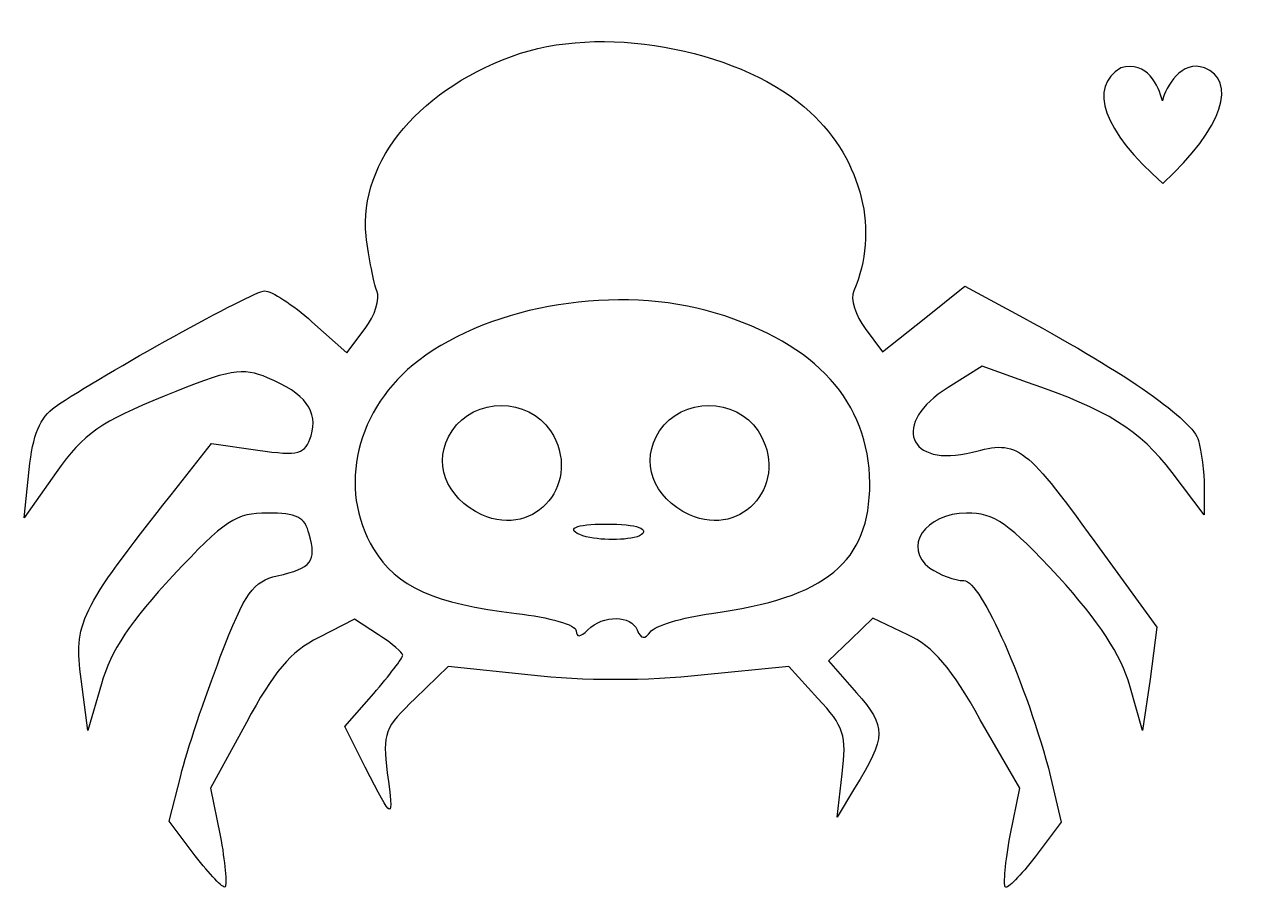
# Model space of a CAD drawing. Header units: centimetres. Extents: x -14.47 to -7.38, y 1.95 to 7.01.
import ezdxf

# ---------------------------------------------------------------- set-up
doc = ezdxf.new("R2010")
doc.units = ezdxf.units.CM
doc.header["$MEASUREMENT"] = 0
doc.layers.add('Layer 1', color=7, linetype='Continuous')

msp = doc.modelspace()

# ---------------------------------------------------------------- linework, layer by layer
at = {"layer": 'Layer 1'}
for points, knots in [([(-11.56729, 6.83799), (-12.14358, 6.64589), (-12.51648, 6.21084), (-12.47129, 5.77014), (-12.47129, 5.77014), (-12.45433, 5.64019), (-12.42608, 5.49328), (-12.40914, 5.44809), (-12.40914, 5.44809), (-12.38652, 5.40288), (-12.42044, 5.30118), (-12.47693, 5.22774), (-12.47693, 5.22774), (-12.47693, 5.22774), (-12.58427, 5.08648), (-12.58427, 5.08648), (-12.58427, 5.08648), (-12.58427, 5.08648), (-12.78768, 5.26729), (-12.78768, 5.26729), (-12.78768, 5.26729), (-12.90068, 5.36899), (-13.02498, 5.44809), (-13.06453, 5.44809), (-13.06453, 5.44809), (-13.13233, 5.44809), (-14.00808, 4.96218), (-14.29059, 4.77009), (-14.29059, 4.77009), (-14.38099, 4.70794), (-14.42054, 4.60624), (-14.44314, 4.40283), (-14.44314, 4.40283), (-14.44314, 4.40283), (-14.47139, 4.12033), (-14.47139, 4.12033), (-14.47139, 4.12033), (-14.47139, 4.12033), (-14.28494, 4.38589), (-14.28494, 4.38589), (-14.28494, 4.38589), (-14.12109, 4.61753), (-14.02504, 4.67969), (-13.65213, 4.83224), (-13.65213, 4.83224), (-13.26793, 4.99043), (-13.19448, 5.00173), (-13.04758, 4.93959), (-13.04758, 4.93959), (-12.82723, 4.84918), (-12.74813, 4.74184), (-12.79333, 4.60057), (-12.79333, 4.60057), (-12.82723, 4.49323), (-12.86113, 4.48194), (-13.10408, 4.51583), (-13.10408, 4.51583), (-13.10408, 4.51583), (-13.37528, 4.55538), (-13.37528, 4.55538), (-13.37528, 4.55538), (-13.37528, 4.55538), (-13.61258, 4.25593), (-13.61258, 4.25593), (-13.61258, 4.25593), (-14.14933, 3.57227), (-14.18324, 3.50449), (-14.13803, 3.17677), (-14.13803, 3.17677), (-14.13803, 3.17677), (-14.09848, 2.87732), (-14.09848, 2.87732), (-14.09848, 2.87732), (-14.09848, 2.87732), (-14.01938, 3.14854), (-14.01938, 3.14854), (-14.01938, 3.14854), (-13.96853, 3.34063), (-13.84424, 3.52142), (-13.60128, 3.78132), (-13.60128, 3.78132), (-13.29618, 4.10903), (-13.23403, 4.14859), (-13.04758, 4.14859), (-13.04758, 4.14859), (-12.87808, 4.14859), (-12.82723, 4.12599), (-12.80463, 4.02429), (-12.80463, 4.02429), (-12.75943, 3.86609), (-12.78768, 3.82654), (-12.99108, 3.78132), (-12.99108, 3.78132), (-13.13233, 3.74743), (-13.17753, 3.69094), (-13.32443, 3.30674), (-13.32443, 3.30674), (-13.41483, 3.06943), (-13.52218, 2.75302), (-13.55608, 2.61178), (-13.55608, 2.61178), (-13.55608, 2.61178), (-13.62389, 2.34622), (-13.62389, 2.34622), (-13.62389, 2.34622), (-13.62389, 2.34622), (-13.47133, 2.14283), (-13.47133, 2.14283), (-13.47133, 2.14283), (-13.38658, 2.03547), (-13.30748, 1.95072), (-13.29618, 1.96202), (-13.29618, 1.96202), (-13.28488, 1.97332), (-13.29618, 2.10894), (-13.32443, 2.26147), (-13.32443, 2.26147), (-13.32443, 2.26147), (-13.38093, 2.53833), (-13.38093, 2.53833), (-13.38093, 2.53833), (-13.38093, 2.53833), (-13.17188, 2.92253), (-13.17188, 2.92253), (-13.17188, 2.92253), (-13.01368, 3.21633), (-12.91198, 3.34063), (-12.74813, 3.41974), (-12.74813, 3.41974), (-12.74813, 3.41974), (-12.53908, 3.52708), (-12.53908, 3.52708), (-12.53908, 3.52708), (-12.53908, 3.52708), (-12.39782, 3.43667), (-12.39782, 3.43667), (-12.39782, 3.43667), (-12.31874, 3.38582), (-12.25658, 3.32933), (-12.25658, 3.31803), (-12.25658, 3.31803), (-12.25658, 3.30107), (-12.33567, 3.19937), (-12.42608, 3.09203), (-12.42608, 3.09203), (-12.42608, 3.09203), (-12.59558, 2.89994), (-12.59558, 2.89994), (-12.59558, 2.89994), (-12.59558, 2.89994), (-12.47693, 2.66263), (-12.47693, 2.66263), (-12.47693, 2.66263), (-12.31307, 2.34058), (-12.30744, 2.34058), (-12.34699, 2.62874), (-12.34699, 2.62874), (-12.37522, 2.86038), (-12.36393, 2.89428), (-12.18314, 3.06377), (-12.18314, 3.06377), (-12.18314, 3.06377), (-11.99102, 3.25022), (-11.99102, 3.25022), (-11.99102, 3.25022), (-11.99102, 3.25022), (-11.50514, 3.19937), (-11.50514, 3.19937), (-11.50514, 3.19937), (-11.20569, 3.16547), (-10.82148, 3.16547), (-10.51073, 3.19937), (-10.51073, 3.19937), (-10.51073, 3.19937), (-9.99657, 3.25022), (-9.99657, 3.25022), (-9.99657, 3.25022), (-9.99657, 3.25022), (-9.82707, 3.06377), (-9.82707, 3.06377), (-9.82707, 3.06377), (-9.67452, 2.89994), (-9.65758, 2.84909), (-9.68581, 2.62308), (-9.68581, 2.62308), (-9.68581, 2.62308), (-9.71407, 2.36884), (-9.71407, 2.36884), (-9.71407, 2.36884), (-9.71407, 2.36884), (-9.61237, 2.53833), (-9.61237, 2.53833), (-9.61237, 2.53833), (-9.42591, 2.84342), (-9.42591, 2.89428), (-9.60107, 3.09769), (-9.60107, 3.09769), (-9.60107, 3.09769), (-9.76492, 3.28414), (-9.76492, 3.28414), (-9.76492, 3.28414), (-9.76492, 3.28414), (-9.63499, 3.40844), (-9.63499, 3.40844), (-9.63499, 3.40844), (-9.63499, 3.40844), (-9.50502, 3.53274), (-9.50502, 3.53274), (-9.50502, 3.53274), (-9.50502, 3.53274), (-9.30161, 3.43667), (-9.30161, 3.43667), (-9.30161, 3.43667), (-9.15472, 3.36889), (-9.04171, 3.23892), (-8.87788, 2.93947), (-8.87788, 2.93947), (-8.87788, 2.93947), (-8.64621, 2.53833), (-8.64621, 2.53833), (-8.64621, 2.53833), (-8.64621, 2.53833), (-8.70273, 2.26147), (-8.70273, 2.26147), (-8.70273, 2.26147), (-8.73099, 2.10894), (-8.74228, 1.97332), (-8.73099, 1.96202), (-8.73099, 1.96202), (-8.71966, 1.94508), (-8.64058, 2.02983), (-8.55583, 2.13717), (-8.55583, 2.13717), (-8.55583, 2.13717), (-8.40327, 2.34058), (-8.40327, 2.34058), (-8.40327, 2.34058), (-8.40327, 2.34058), (-8.46542, 2.60612), (-8.46542, 2.60612), (-8.46542, 2.60612), (-8.60668, 3.14854), (-8.87222, 3.75309), (-8.97393, 3.75309), (-8.97393, 3.75309), (-9.02478, 3.75309), (-9.11519, 3.78698), (-9.17168, 3.82654), (-9.17168, 3.82654), (-9.33553, 3.94518), (-9.19993, 4.14859), (-8.95697, 4.14859), (-8.95697, 4.14859), (-8.79314, 4.14859), (-8.71403, 4.09207), (-8.42023, 3.77568), (-8.42023, 3.77568), (-8.18293, 3.51578), (-8.05296, 3.31803), (-8.00211, 3.13722), (-8.00211, 3.13722), (-8.00211, 3.13722), (-7.92866, 2.87732), (-7.92866, 2.87732), (-7.92866, 2.87732), (-7.92866, 2.87732), (-7.88347, 3.17677), (-7.88347, 3.17677), (-7.88347, 3.17677), (-7.88347, 3.17677), (-7.84392, 3.48189), (-7.84392, 3.48189), (-7.84392, 3.48189), (-7.84392, 3.48189), (-8.16597, 3.92258), (-8.16597, 3.92258), (-8.16597, 3.92258), (-8.61798, 4.54972), (-8.65187, 4.57798), (-8.92307, 4.50453), (-8.92307, 4.50453), (-9.30161, 4.40849), (-9.40332, 4.67402), (-9.06433, 4.88307), (-9.06433, 4.88307), (-9.06433, 4.88307), (-8.86658, 5.00738), (-8.86658, 5.00738), (-8.86658, 5.00738), (-8.86658, 5.00738), (-8.60102, 4.91133), (-8.60102, 4.91133), (-8.60102, 4.91133), (-8.13207, 4.75313), (-7.94562, 4.63449), (-7.75354, 4.38589), (-7.75354, 4.38589), (-7.75354, 4.38589), (-7.56708, 4.13729), (-7.56708, 4.13729), (-7.56708, 4.13729), (-7.56708, 4.13729), (-7.56708, 4.30112), (-7.56708, 4.30112), (-7.56708, 4.30112), (-7.56708, 4.38589), (-7.58402, 4.51019), (-7.60098, 4.57234), (-7.60098, 4.57234), (-7.62923, 4.69098), (-8.01907, 4.96218), (-8.62362, 5.28988), (-8.62362, 5.28988), (-8.62362, 5.28988), (-8.96826, 5.47634), (-8.96826, 5.47634), (-8.96826, 5.47634), (-8.96826, 5.47634), (-9.20557, 5.28423), (-9.20557, 5.28423), (-9.20557, 5.28423), (-9.20557, 5.28423), (-9.44854, 5.09213), (-9.44854, 5.09213), (-9.44854, 5.09213), (-9.44854, 5.09213), (-9.55021, 5.22774), (-9.55021, 5.22774), (-9.55021, 5.22774), (-9.60673, 5.30118), (-9.64062, 5.40288), (-9.61803, 5.44809), (-9.61803, 5.44809), (-9.46547, 5.79273), (-9.56717, 6.21084), (-9.87227, 6.49334), (-9.87227, 6.49334), (-10.25647, 6.84929), (-11.04183, 7.00749), (-11.56729, 6.83799)], [0, 0, 0, 0, 0.0116279, 0.0116279, 0.0116279, 0.0116279, 0.0232558, 0.0232558, 0.0232558, 0.0232558, 0.0348837, 0.0348837, 0.0348837, 0.0348837, 0.0465116, 0.0465116, 0.0465116, 0.0465116, 0.0581395, 0.0581395, 0.0581395, 0.0581395, 0.0697674, 0.0697674, 0.0697674, 0.0697674, 0.0813953, 0.0813953, 0.0813953, 0.0813953, 0.0930233, 0.0930233, 0.0930233, 0.0930233, 0.1046512, 0.1046512, 0.1046512, 0.1046512, 0.1162791, 0.1162791, 0.1162791, 0.1162791, 0.127907, 0.127907, 0.127907, 0.127907, 0.1395349, 0.1395349, 0.1395349, 0.1395349, 0.1511628, 0.1511628, 0.1511628, 0.1511628, 0.1627907, 0.1627907, 0.1627907, 0.1627907, 0.1744186, 0.1744186, 0.1744186, 0.1744186, 0.1860465, 0.1860465, 0.1860465, 0.1860465, 0.1976744, 0.1976744, 0.1976744, 0.1976744, 0.2093023, 0.2093023, 0.2093023, 0.2093023, 0.2209302, 0.2209302, 0.2209302, 0.2209302, 0.2325581, 0.2325581, 0.2325581, 0.2325581, 0.244186, 0.244186, 0.244186, 0.244186, 0.255814, 0.255814, 0.255814, 0.255814, 0.2674419, 0.2674419, 0.2674419, 0.2674419, 0.2790698, 0.2790698, 0.2790698, 0.2790698, 0.2906977, 0.2906977, 0.2906977, 0.2906977, 0.3023256, 0.3023256, 0.3023256, 0.3023256, 0.3139535, 0.3139535, 0.3139535, 0.3139535, 0.3255814, 0.3255814, 0.3255814, 0.3255814, 0.3372093, 0.3372093, 0.3372093, 0.3372093, 0.3488372, 0.3488372, 0.3488372, 0.3488372, 0.3604651, 0.3604651, 0.3604651, 0.3604651, 0.372093, 0.372093, 0.372093, 0.372093, 0.3837209, 0.3837209, 0.3837209, 0.3837209, 0.3953488, 0.3953488, 0.3953488, 0.3953488, 0.4069767, 0.4069767, 0.4069767, 0.4069767, 0.4186047, 0.4186047, 0.4186047, 0.4186047, 0.4302326, 0.4302326, 0.4302326, 0.4302326, 0.4418605, 0.4418605, 0.4418605, 0.4418605, 0.4534884, 0.4534884, 0.4534884, 0.4534884, 0.4651163, 0.4651163, 0.4651163, 0.4651163, 0.4767442, 0.4767442, 0.4767442, 0.4767442, 0.4883721, 0.4883721, 0.4883721, 0.4883721, 0.5, 0.5, 0.5, 0.5, 0.5116279, 0.5116279, 0.5116279, 0.5116279, 0.5232558, 0.5232558, 0.5232558, 0.5232558, 0.5348837, 0.5348837, 0.5348837, 0.5348837, 0.5465116, 0.5465116, 0.5465116, 0.5465116, 0.5581395, 0.5581395, 0.5581395, 0.5581395, 0.5697674, 0.5697674, 0.5697674, 0.5697674, 0.5813953, 0.5813953, 0.5813953, 0.5813953, 0.5930233, 0.5930233, 0.5930233, 0.5930233, 0.6046512, 0.6046512, 0.6046512, 0.6046512, 0.6162791, 0.6162791, 0.6162791, 0.6162791, 0.627907, 0.627907, 0.627907, 0.627907, 0.6395349, 0.6395349, 0.6395349, 0.6395349, 0.6511628, 0.6511628, 0.6511628, 0.6511628, 0.6627907, 0.6627907, 0.6627907, 0.6627907, 0.6744186, 0.6744186, 0.6744186, 0.6744186, 0.6860465, 0.6860465, 0.6860465, 0.6860465, 0.6976744, 0.6976744, 0.6976744, 0.6976744, 0.7093023, 0.7093023, 0.7093023, 0.7093023, 0.7209302, 0.7209302, 0.7209302, 0.7209302, 0.7325581, 0.7325581, 0.7325581, 0.7325581, 0.744186, 0.744186, 0.744186, 0.744186, 0.755814, 0.755814, 0.755814, 0.755814, 0.7674419, 0.7674419, 0.7674419, 0.7674419, 0.7790698, 0.7790698, 0.7790698, 0.7790698, 0.7906977, 0.7906977, 0.7906977, 0.7906977, 0.8023256, 0.8023256, 0.8023256, 0.8023256, 0.8139535, 0.8139535, 0.8139535, 0.8139535, 0.8255814, 0.8255814, 0.8255814, 0.8255814, 0.8372093, 0.8372093, 0.8372093, 0.8372093, 0.8488372, 0.8488372, 0.8488372, 0.8488372, 0.8604651, 0.8604651, 0.8604651, 0.8604651, 0.872093, 0.872093, 0.872093, 0.872093, 0.8837209, 0.8837209, 0.8837209, 0.8837209, 0.8953488, 0.8953488, 0.8953488, 0.8953488, 0.9069767, 0.9069767, 0.9069767, 0.9069767, 0.9186047, 0.9186047, 0.9186047, 0.9186047, 0.9302326, 0.9302326, 0.9302326, 0.9302326, 0.9418605, 0.9418605, 0.9418605, 0.9418605, 0.9534884, 0.9534884, 0.9534884, 0.9534884, 0.9651163, 0.9651163, 0.9651163, 0.9651163, 0.9767442, 0.9767442, 0.9767442, 0.9767442, 1, 1, 1, 1]), ([(-10.42755, 5.31855), (-9.8343, 5.13775), (-9.52921, 4.79875), (-9.52354, 4.32414), (-9.52354, 4.32414), (-9.52354, 3.86085), (-9.77781, 3.65181), (-10.45014, 3.5614), (-10.45014, 3.5614), (-10.61966, 3.5388), (-10.78352, 3.48795), (-10.80611, 3.45403), (-10.80611, 3.45403), (-10.84001, 3.40884), (-10.8626, 3.40884), (-10.8852, 3.46535), (-10.8852, 3.46535), (-10.91912, 3.5501), (-11.08295, 3.55574), (-11.17335, 3.46535), (-11.17335, 3.46535), (-11.21854, 3.42014), (-11.24117, 3.42014), (-11.24117, 3.45969), (-11.24117, 3.45969), (-11.24117, 3.49358), (-11.39936, 3.5388), (-11.59145, 3.5614), (-11.59145, 3.5614), (-12.07172, 3.61789), (-12.29207, 3.71396), (-12.42766, 3.93994), (-12.42766, 3.93994), (-12.64236, 4.29025), (-12.52937, 4.76485), (-12.1621, 5.0417), (-12.1621, 5.0417), (-11.73271, 5.3694), (-10.99256, 5.48805), (-10.42755, 5.31855)], [0, 0, 0, 0, 0.0909091, 0.0909091, 0.0909091, 0.0909091, 0.1818182, 0.1818182, 0.1818182, 0.1818182, 0.2727273, 0.2727273, 0.2727273, 0.2727273, 0.3636364, 0.3636364, 0.3636364, 0.3636364, 0.4545455, 0.4545455, 0.4545455, 0.4545455, 0.5454545, 0.5454545, 0.5454545, 0.5454545, 0.6363636, 0.6363636, 0.6363636, 0.6363636, 0.7272727, 0.7272727, 0.7272727, 0.7272727, 0.8181818, 0.8181818, 0.8181818, 0.8181818, 1, 1, 1, 1]), ([(-11.96835, 4.62891), (-12.08699, 4.44812), (-12.00788, 4.23907), (-11.79319, 4.13737), (-11.79319, 4.13737), (-11.47678, 3.99611), (-11.19994, 4.33512), (-11.39203, 4.62891), (-11.39203, 4.62891), (-11.522, 4.82666), (-11.83838, 4.82666), (-11.96835, 4.62891)], [0, 0, 0, 0, 0.25, 0.25, 0.25, 0.25, 0.5, 0.5, 0.5, 0.5, 1, 1, 1, 1]), ([(-10.75372, 4.62891), (-10.87236, 4.44812), (-10.79325, 4.23907), (-10.57857, 4.13737), (-10.57857, 4.13737), (-10.26216, 3.99611), (-9.98532, 4.33512), (-10.17741, 4.62891), (-10.17741, 4.62891), (-10.30737, 4.82666), (-10.62376, 4.82666), (-10.75372, 4.62891)], [0, 0, 0, 0, 0.25, 0.25, 0.25, 0.25, 0.5, 0.5, 0.5, 0.5, 1, 1, 1, 1]), ([(-11.20222, 4.01447), (-11.10271, 3.98669), (-10.94793, 3.98669), (-10.87054, 4.01447), (-10.87054, 4.01447), (-10.80421, 4.05614), (-10.8816, 4.08392), (-11.06956, 4.08392), (-11.06956, 4.08392), (-11.24643, 4.08392), (-11.31279, 4.05614), (-11.20222, 4.01447)], [0, 0, 0, 0, 0.25, 0.25, 0.25, 0.25, 0.5, 0.5, 0.5, 0.5, 1, 1, 1, 1])]:
    msp.add_open_spline(points, degree=3, knots=knots, dxfattribs=at)
at = {"layer": 'Layer 1', "color": 65}
msp.add_open_spline([(-7.80952, 6.07684), (-8.16065, 6.38576), (-8.24698, 6.64094), (-8.05511, 6.75223), (-8.05511, 6.75223), (-7.89779, 6.79828), (-7.83447, 6.64478), (-7.81143, 6.56036), (-7.81143, 6.56036), (-7.79224, 6.64094), (-7.69824, 6.80211), (-7.56584, 6.75223), (-7.56584, 6.75223), (-7.37656, 6.68124), (-7.44823, 6.40494), (-7.80952, 6.07684)], degree=3, knots=[0, 0, 0, 0, 0.2, 0.2, 0.2, 0.2, 0.4, 0.4, 0.4, 0.4, 0.6, 0.6, 0.6, 0.6, 1, 1, 1, 1], dxfattribs=at)

doc.saveas('drawing.dxf')
